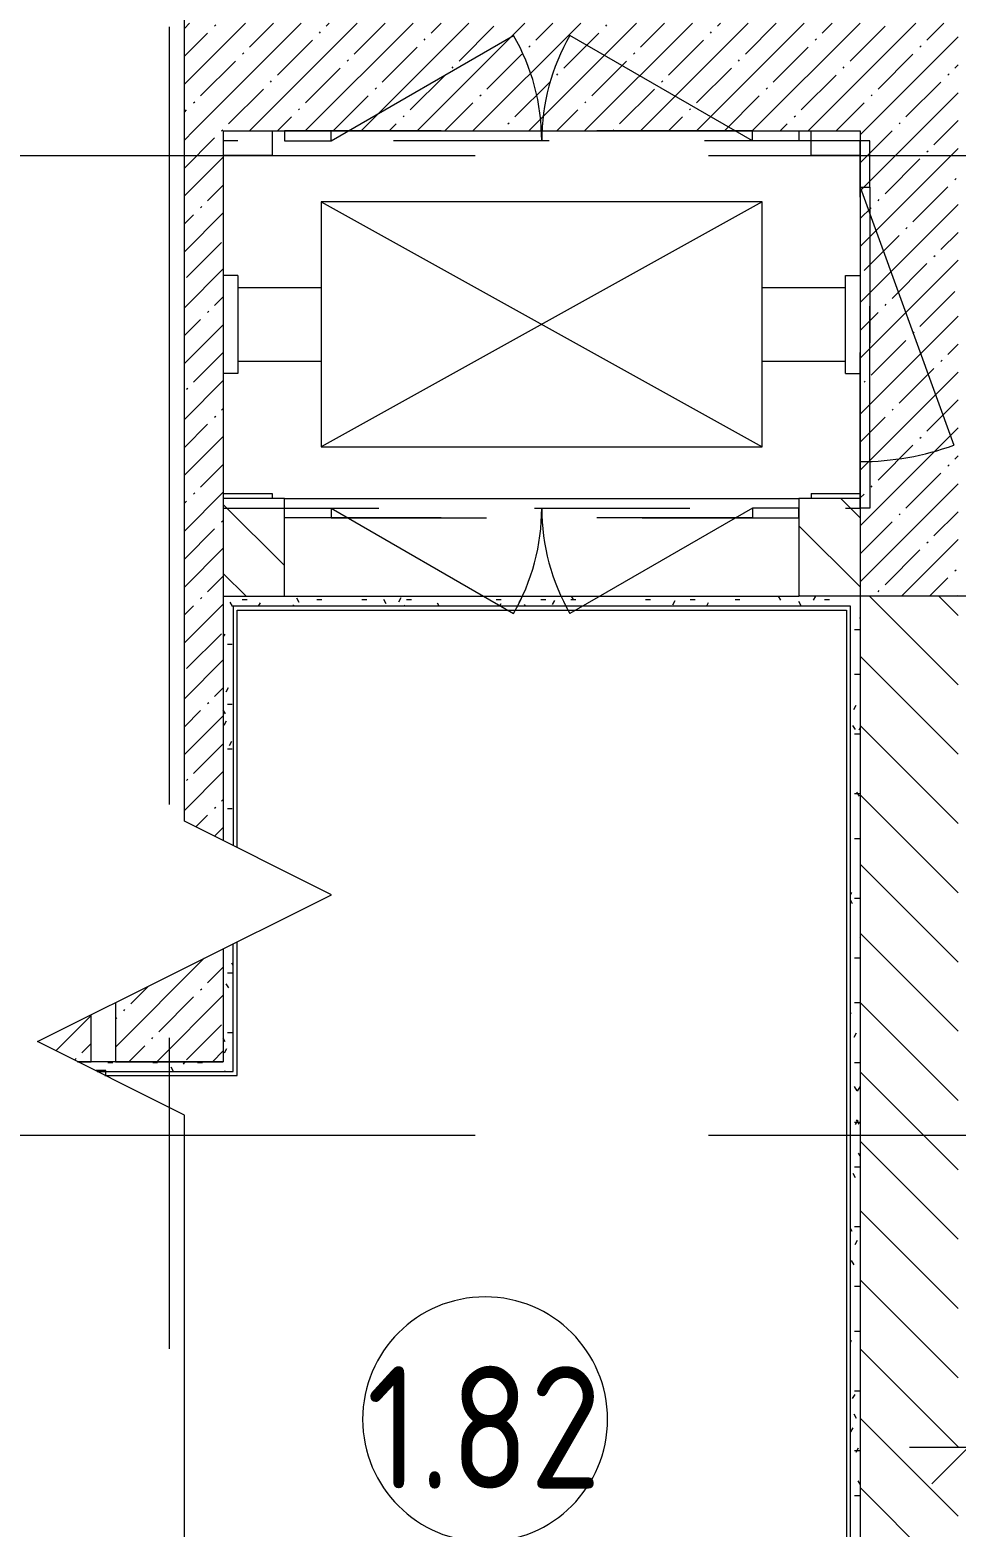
# Model space of a CAD drawing. Header units: millimetres. Extents: x 1322 to 199238, y -8553 to 29000.
# Drawn here: x 9044 to 10934, y 14200 to 17256 of the extents above; entities that cross this region are included whole.
import ezdxf

# ---------------------------------------------------------------- set-up
doc = ezdxf.new("R2010")
doc.units = ezdxf.units.MM
for name, pattern in [('Осевая', [3175, 635, -476.25, 1587.5, -476.25]), ('Снесенные', [714.375, 476.25, -238.125]), ('Штрих', [635, 317.5, -317.5]), ('Штрих короткий', [300, 150, -150])]:
    doc.linetypes.add(name, pattern=pattern)
for name, color, linetype, lineweight in [('A-ANNO-DIMS', 7, 'Continuous', 9), ('A-ANNO-DIMS-100', 7, 'Continuous', 9), ('A-AREA-IDEN', 7, 'Continuous', 9), ('A-DETL-GENF', 7, 'Continuous', 9), ('A-DOOR', 7, 'Continuous', 9), ('A-DOOR-2', 7, 'Штрих короткий', 9), ('A-GENM', 7, 'Continuous', 9), ('A-GENM-2', 7, 'Штрих', 9), ('A-WALL', 7, 'Continuous', 9), ('I-WALL', 7, 'Continuous', 9), ('M-EQPM', 7, 'Continuous', 9), ('M-EQPM-1', 7, 'Штрих', 9), ('M-EQPM-2', 7, 'Снесенные', 9), ('S-COLS', 7, 'Continuous', 9), ('Оси', 7, 'Continuous', 9), ('Оси-2', 7, 'Осевая', 9)]:
    doc.layers.add(name, color=color, linetype=linetype, lineweight=lineweight)
doc.layers.add('A-WALL-1', color=7, linetype='Continuous', lineweight=9, true_color=0x3c3c3c)
doc.layers.add('A-WALL-FNSH-1', color=7, linetype='Continuous', lineweight=9, true_color=0x3c3c3c)
doc.styles.add('GOST Common_4', font='GOST_Common.ttf', dxfattribs={"width": 0.9, "height": 250})
doc.styles.add('ISOCPEUR', font='isocpeur.ttf', dxfattribs={"width": 0.9, "height": 250})
doc.dimstyles.new('ISO-2_5_0_9К_БОЛЬШОЙ_1', dxfattribs={"dimscale": 304.8, "dimtxt": 248.995294, "dimasz": 0.492126, "dimexe": 0.393701, "dimexo": 0.984252, "dimgap": 0, "dimtad": 1, "dimdec": 0, "dimrnd": 10, "dimzin": 0, "dimdsep": 46, "dimtxsty": 'ISOCPEUR', "dimblk1": 'OBLIQUE', "dimblk2": 'OBLIQUE', "dimsah": 1, "dimcen": 0.09, "dimdle": 0.393701, "dimazin": 0, "dimtfac": 1, "dimtdec": 4, "dimtix": 1, "dimtmove": 0, "dimatfit": 3, "dimfxl": 1, "dimtvp": 1, "dimtolj": 1, "dimtzin": 0, "dimarcsym": 2})
pattern_1 = [(45, (-75531.33, 0), (-57.02463, 57.02463), []), (45, (-75474.3, 0), (-57.02463, 57.02463), [100.806, -20.161, 3.353, -16.808])]
pattern_2 = [(135, (-75531.33, 0), (-70.71068, -70.71068), [])]
pattern_3 = [(0, (-75531.326, 0), (121.92, 30.48), [10.058, -81.382, 10.058, -81.382, -487.68]), (0, (-75531.326, 0), (121.92, 30.48), [-182.88, 10.058, -172.822, 10.058, -81.382, -213.36]), (0, (-75531.326, 0), (121.92, 30.48), [-457.2, 10.058, -50.902, 10.058, -142.342]), (120, (-75485.606, 15.24), (-87.356454, 90.345817), [10.058, -81.382, 10.058, -81.382, -487.68]), (120, (-75485.606, 15.24), (-87.356454, 90.345817), [-182.88, 10.058, -172.822, 10.058, -81.382, -213.36]), (120, (-75485.606, 15.24), (-87.356454, 90.345817), [-457.2, 10.058, -50.902, 10.058, -142.342]), (240, (-75470.366, 76.2), (-34.563546, -120.825817), [10.058, -81.382, 10.058, -81.382, -487.68]), (240, (-75470.366, 76.2), (-34.563546, -120.825817), [-182.88, 10.058, -172.822, 10.058, -81.382, -213.36]), (240, (-75470.366, 76.2), (-34.563546, -120.825817), [-457.2, 10.058, -50.902, 10.058, -142.342])]

# ---------------------------------------------------------------- blocks, each defined once
blk = doc.blocks.new('160_Подъемник - 160_Подъемник-23521422-План размещения напольных электротехнических лючков и розеток 1 этажа в осях 23_1-33')
at = {"layer": 'A-GENM'}
for p, q in [((220, 0), (592.4, 215)), ((220, 0), (592.4, 215)), ((220, 0), (592.4, 215)), ((1080, 0), (707.6, 215)), ((1080, 0), (707.6, 215)), ((1080, 0), (707.6, 215)), ((-20, -95), (-20, 0)), ((-20, 0), (0, 0)), ((0, 0), (0, -95)), ((220, 20), (125, 20)), ((125, 20), (125, 0)), ((220, 20), (125, 20)), ((125, 20), (125, 0)), ((220, 20), (125, 20)), ((125, 20), (125, 0)), ((220, 0), (220, 20)), ((220, 0), (220, 20)), ((220, 0), (220, 20)), ((1080, 0), (1080, 20)), ((1080, 20), (1175, 20)), ((1080, 0), (1080, 20)), ((1080, 20), (1175, 20)), ((1080, 0), (1080, 20)), ((1080, 20), (1175, 20)), ((1175, 20), (1175, 0)), ((1175, 20), (1175, 0)), ((1175, 20), (1175, 0)), ((125, 0), (220, 0)), ((125, 0), (220, 0)), ((125, 0), (220, 0)), ((1175, 0), (1080, 0)), ((1175, 0), (1080, 0)), ((1175, 0), (1080, 0)), ((0, -95), (-20, -95)), ((0, -655), (-191.5, -128.8)), ((0, -655), (-20, -655)), ((-20, -655), (-20, -750)), ((0, -750), (0, -655)), ((-20, -750), (0, -750)), ((125, -770), (125, -750)), ((125, -750), (220, -750)), ((125, -770), (125, -750)), ((125, -750), (220, -750)), ((125, -770), (125, -750)), ((125, -750), (220, -750)), ((220, -750), (220, -770)), ((220, -750), (592.4, -965)), ((220, -750), (220, -770)), ((220, -750), (592.4, -965)), ((220, -750), (220, -770)), ((220, -750), (592.4, -965)), ((1080, -750), (707.6, -965)), ((1080, -750), (707.6, -965)), ((1080, -750), (707.6, -965)), ((1080, -750), (1080, -770)), ((1175, -750), (1080, -750)), ((1080, -750), (1080, -770)), ((1175, -750), (1080, -750)), ((1080, -750), (1080, -770)), ((1175, -750), (1080, -750)), ((1175, -770), (1175, -750)), ((1175, -770), (1175, -750)), ((1175, -770), (1175, -750)), ((220, -770), (125, -770)), ((220, -770), (125, -770)), ((220, -770), (125, -770)), ((1080, -770), (1175, -770)), ((1080, -770), (1175, -770)), ((1080, -770), (1175, -770))]:
    blk.add_line(p, q, dxfattribs=at)
for centre, radius, start, end in [((220, 0), 430, 0, 30), ((220, 0), 430, 0, 30), ((220, 0), 430, 0, 30), ((1080, 0), 430, 150, 180), ((1080, 0), 430, 150, 180), ((1080, 0), 430, 150, 180), ((0, -655), 560, 90, 110), ((220, -750), 430, 330, 0), ((220, -750), 430, 330, 0), ((220, -750), 430, 330, 0), ((1080, -750), 430, 180, 210), ((1080, -750), 430, 180, 210), ((1080, -750), 430, 180, 210)]:
    blk.add_arc(centre, radius, start, end, dxfattribs=at)
at = {"layer": 'A-GENM-2'}
for p, q in [((1080, 20), (220, 20)), ((220, 20), (1080, 20)), ((1080, 20), (220, 20)), ((220, 20), (1080, 20)), ((1080, 20), (220, 20)), ((220, 20), (1080, 20)), ((-20, -95), (-20, -655)), ((-20, -655), (-20, -95)), ((220, -770), (792, -770)), ((1080, -770), (220, -770)), ((220, -770), (1080, -770)), ((1080, -770), (220, -770)), ((220, -770), (1080, -770)), ((1080, -770), (508, -770))]:
    blk.add_line(p, q, dxfattribs=at)
at = {"layer": 'M-EQPM'}
for p, q in [((1100, -625), (200, -125)), ((200, -625), (1100, -125)), ((1100, -125), (200, -125)), ((200, -125), (200, -625)), ((1100, -125), (200, -125)), ((200, -125), (200, -625)), ((1100, -625), (1100, -125)), ((1100, -625), (1100, -125)), ((200, -625), (1100, -625)), ((200, -625), (1100, -625))]:
    blk.add_line(p, q, dxfattribs=at)
at = {"layer": 'M-EQPM-1'}
for p, q in [((1300, 0), (0, 0)), ((0, 0), (0, -750)), ((1300, -750), (1300, 0)), ((0, -750), (1300, -750))]:
    blk.add_line(p, q, dxfattribs=at)
blk = doc.blocks.new('Закладная деталь приямка - 350_150-20924309-План размещения напольных электротехнических лючков и розеток 1 этажа в осях 23_1-33')
at = {"layer": 'M-EQPM-2'}
for p, q in [((25, 75), (-145, 75)), ((-145, -75), (25, -75))]:
    blk.add_line(p, q, dxfattribs=at)
blk = doc.blocks.new('Закладная деталь приямка - 350_150-V7-План размещения напольных электротехнических лючков и розеток 1 этажа в осях 23_1-33')
at = {"layer": 'M-EQPM-2'}
for p, q in [((145, 75), (-25, 75)), ((-25, -75), (145, -75))]:
    blk.add_line(p, q, dxfattribs=at)
blk = doc.blocks.new('Закладная деталь приямка - 150_100-20924311-План размещения напольных электротехнических лючков и розеток 1 этажа в осях 23_1-33')
at = {"layer": 'M-EQPM-2'}
for p, q in [((84970, 16310), (85070, 16310)), ((85070, 16310), (85070, 16300))]:
    blk.add_line(p, q, dxfattribs=at)
blk = doc.blocks.new('Закладная деталь приямка - 150_100-V8-План размещения напольных электротехнических лючков и розеток 1 этажа в осях 23_1-33')
at = {"layer": 'M-EQPM-2'}
for q in [(86270, 16310), (86170, 16300)]:
    blk.add_line((86170, 16310), q, dxfattribs=at)
blk = doc.blocks.new('Закладная деталь приямка - 150_100-V9-План размещения напольных электротехнических лючков и розеток 1 этажа в осях 23_1-33')
at = {"layer": 'M-EQPM-2'}
for p, q in [((86170, 17000), (86170, 17050)), ((86270, 17000), (86170, 17000))]:
    blk.add_line(p, q, dxfattribs=at)
blk = doc.blocks.new('Закладная деталь приямка - 150_100-V10-План размещения напольных электротехнических лючков и розеток 1 этажа в осях 23_1-33')
at = {"layer": 'M-EQPM-2'}
for p, q in [((85070, 17050), (85070, 17000)), ((85070, 17000), (84970, 17000))]:
    blk.add_line(p, q, dxfattribs=at)
blk = doc.blocks.new('Закладная деталь приямка - 200_100-20924312-План размещения напольных электротехнических лючков и розеток 1 этажа в осях 23_1-33')
at = {"layer": 'M-EQPM-2'}
for p, q in [((86240, 16555), (86240, 16755)), ((86240, 16755), (86270, 16755)), ((86240, 16555), (86270, 16555))]:
    blk.add_line(p, q, dxfattribs=at)
blk = doc.blocks.new('Закладная деталь приямка - 200_100-V11-План размещения напольных электротехнических лючков и розеток 1 этажа в осях 23_1-33')
at = {"layer": 'M-EQPM-2'}
for p, q in [((85000, 16755), (84970, 16755)), ((85000, 16755), (85000, 16555)), ((85000, 16555), (84970, 16555))]:
    blk.add_line(p, q, dxfattribs=at)
blk = doc.blocks.new('DOR_Проход в стене_Прямоугольный - 1050x1150 EI30-23344994-План размещения напольных электротехнических лючков и розеток 1 этажа в осях 23_1-33')
at = {"layer": 'A-DOOR-2'}
for p, q in [((525, 100), (-525, 100)), ((525, -100), (-525, -100))]:
    blk.add_line(p, q, dxfattribs=at)
blk = doc.blocks.new('DET_L_Линия разрыва - М100-30654842-План размещения напольных электротехнических лючков и розеток 1 этажа в осях 23_1-33')
at = {"layer": 'A-DETL-GENF'}
for p, q in [((11889.9, 300), (11739.9, 0)), ((12189.9, -300), (11889.9, 300)), ((11739.9, 0), (0, 0)), ((12339.9, 0), (12189.9, -300)), ((24079.7, 0), (12339.9, 0))]:
    blk.add_line(p, q, dxfattribs=at)
blk = doc.blocks.new('Марка_Помещения - Номер-25198446-План размещения напольных электротехнических лючков и розеток 1 этажа в осях 23_1-33')
at = {"layer": 'A-AREA-IDEN'}
for start, end in [(360, 180), (180, 360)]:
    blk.add_arc((0, 0), 2.5, start, end, dxfattribs=at)
blk = doc.blocks.new('DIMBLOCK27-План размещения напольных электротехнических лючков и розеток 1 этажа в осях 23_1-33')
at = {"layer": 'A-ANNO-DIMS-100'}
for p, q in [((12519.4, 14660), (12519.4, 14243.4)), ((12519.4, 14363.4), (12519.4, 14660)), ((10959.7, 14169.5), (10959.7, 14483.4)), ((10839.7, 14363.4), (12519.4, 14363.4)), ((10959.7, 14363.4), (10959.7, 14169.5))]:
    blk.add_line(p, q, dxfattribs=at)
at = {"layer": 'A-ANNO-DIMS-100', "lineweight": 20}
for p, q in [((10959.7, 14363.4), (11034.7, 14438.4)), ((12519.4, 14363.4), (12594.4, 14438.4)), ((10959.7, 14363.4), (10884.7, 14288.4)), ((12519.4, 14363.4), (12444.4, 14288.4))]:
    blk.add_line(p, q, dxfattribs=at)
at = {"layer": 'A-ANNO-DIMS-100', "color": 0, "insert": (11445, 14690), "char_height": 250, "width": 706.764, "attachment_point": 1, "line_spacing_factor": 1.149209, "style": 'ISOCPEUR'}
blk.add_mtext('1560', dxfattribs=at)
blk = doc.blocks.new('_Oblique')
at = {"color": 0, "linetype": 'ByBlock', "lineweight": -2}
blk.add_line((-0.5, -0.5), (0.5, 0.5), dxfattribs=at)

msp = doc.modelspace()

# ---------------------------------------------------------------- hatches: boundary and pattern name
at = {"layer": 'I-WALL'}
h = msp.add_hatch(dxfattribs=at)
h.set_pattern_fill('FP_2', color=256, style=0, pattern_type=2)
h.set_pattern_definition(pattern_1)
h.paths.add_polyline_path([(10738.7, 17050), (10738.7, 17270), (9359.3, 17270), (9359.3, 17050), (10344.4, 17050)])
h = msp.add_hatch(dxfattribs=at)
h.set_pattern_fill('FP_2', color=256, style=0, pattern_type=2)
h.set_pattern_definition(pattern_1)
h.paths.add_polyline_path([(10938.7, 16100), (10938.7, 17270), (10738.7, 17270), (10738.7, 16100)])
h = msp.add_hatch(dxfattribs=at)
h.set_pattern_fill('FP_2', color=256, style=0, pattern_type=2)
h.set_pattern_definition(pattern_1)
h.paths.add_polyline_path([(9359.3, 15150), (9438.7, 15150), (9438.7, 15380.6), (9218.7, 15270.6), (9218.7, 15150)])
h.paths.add_polyline_path([(9438.7, 15601.2), (9438.7, 17050), (9359.3, 17050), (9359.3, 15640.9)])
h = msp.add_hatch(dxfattribs=at)
h.set_pattern_fill('FP_4', color=256, style=0, pattern_type=2)
h.set_pattern_definition(pattern_2)
h.paths.add_polyline_path([(10676.9, 16100), (10738.7, 16100), (10738.7, 16300), (10613.7, 16300), (10613.7, 16100)])
h.paths.add_polyline_path([(9438.7, 16100), (9563.7, 16100), (9563.7, 16300), (9438.7, 16300)])
h = msp.add_hatch(dxfattribs=at)
h.set_pattern_fill('FP_31', color=256, style=0, pattern_type=2)
h.set_pattern_definition(pattern_3)
h.paths.add_polyline_path([(10718.7, 16080), (10718.7, 16100), (9438.7, 16100), (9438.7, 16080), (10710.7, 16080)])
h = msp.add_hatch(dxfattribs=at)
h.set_pattern_fill('FP_31', color=256, style=0, pattern_type=2)
h.set_pattern_definition(pattern_3)
h.paths.add_polyline_path([(9458.7, 15130), (9458.7, 15390.6), (9438.7, 15380.6), (9438.7, 15130)])
h.paths.add_polyline_path([(9458.7, 15591.2), (9458.7, 16080), (9438.7, 16080), (9438.7, 15601.2), (9448.4, 15596.4)])
h = msp.add_hatch(dxfattribs=at)
h.set_pattern_fill('FP_31', color=256, style=0, pattern_type=2)
h.set_pattern_definition(pattern_3)
h.paths.add_polyline_path([(10718.7, 13620), (10738.7, 13620), (10738.7, 16100), (10718.7, 16100), (10718.7, 13628)])
h = msp.add_hatch(dxfattribs=at)
h.set_pattern_fill('FP_4', color=256, style=0, pattern_type=2)
h.set_pattern_definition(pattern_2)
h.paths.add_polyline_path([(10938.7, 13600), (10938.7, 16100), (10738.7, 16100), (10738.7, 13600)])
h = msp.add_hatch(dxfattribs=at)
h.set_pattern_fill('FP_31', color=256, style=0, pattern_type=2)
h.set_pattern_definition(pattern_3)
h.paths.add_polyline_path([(9181.2, 15130), (9438.7, 15130), (9438.7, 15150), (9141.2, 15150)])
at = {"layer": 'S-COLS'}
h = msp.add_hatch(dxfattribs=at)
h.set_pattern_fill('FP_2', color=256, style=0, pattern_type=2)
h.set_pattern_definition(pattern_1)
h.paths.add_polyline_path([(9168.7, 15150), (9168.7, 15245.6), (9059.3, 15190.9), (9141.2, 15150)])

# ---------------------------------------------------------------- linework, layer by layer
at = {"layer": 'A-WALL'}
for p, q in [((10718.7, 16080), (9458.7, 16080)), ((9458.7, 16080), (9458.7, 15591.2)), ((10718.7, 13620), (10718.7, 16080)), ((9458.7, 15130), (9458.7, 15390.6))]:
    msp.add_line(p, q, dxfattribs=at)
at = {"layer": 'A-WALL-1'}
for p, q in [((9438.7, 17050), (10738.7, 17050)), ((9438.7, 17050), (9438.7, 15601.2)), ((10738.7, 17050), (10738.7, 13600)), ((9563.7, 16300), (9438.7, 16300)), ((9563.7, 16100), (9563.7, 16300)), ((10738.7, 16300), (10613.7, 16300)), ((10613.7, 16300), (10613.7, 16100)), ((9438.7, 16100), (10613.7, 16100)), ((14018.7, 16100), (10613.7, 16100)), ((9438.7, 15380.6), (9438.7, 15150)), ((9218.7, 15270.6), (9218.7, 15150)), ((9438.7, 15150), (9141.2, 15150)), ((9181.2, 15130), (9458.7, 15130)), ((9218.7, 15150), (9438.7, 15150))]:
    msp.add_line(p, q, dxfattribs=at)
at = {"layer": 'A-WALL-FNSH-1'}
for p, q in [((9466.7, 16072), (10710.7, 16072)), ((9466.7, 15587.2), (9466.7, 16072)), ((10710.7, 16072), (10710.7, 13628)), ((9466.7, 15122), (9466.7, 15394.6)), ((9199.2, 15132), (9179.2, 15132)), ((9199.2, 15121), (9199.2, 15132)), ((9197.2, 15122), (9466.7, 15122))]:
    msp.add_line(p, q, dxfattribs=at)
at = {"layer": 'I-WALL'}
msp.add_line((9563.7, 16300), (10613.7, 16300), dxfattribs=at)
at = {"layer": 'S-COLS'}
for p, q in [((9168.7, 15150), (9168.7, 15245.6)), ((9141.2, 15150), (9168.7, 15150))]:
    msp.add_line(p, q, dxfattribs=at)
at = {"layer": 'Оси'}
for p, q in [((6818.1, 17000), (9318.1, 17000)), ((6818.1, 15000), (9318.1, 15000))]:
    msp.add_line(p, q, dxfattribs=at)
at = {"layer": 'Оси-2'}
for p, q in [((9328.7, 1863.7), (9328.7, 19415.1)), ((9318.1, 17000), (47228.7, 17000)), ((9318.1, 15000), (46628.7, 15000))]:
    msp.add_line(p, q, dxfattribs=at)

# ---------------------------------------------------------------- block references
at = {"layer": 'A-AREA-IDEN', "xscale": 99.99999999999993, "yscale": 99.99999999999993, "zscale": 99.99999999999993}
msp.add_blockref('Марка_Помещения - Номер-25198446-План размещения напольных электротехнических лючков и розеток 1 этажа в осях 23_1-33', (9973.1, 14419.9), dxfattribs=at)
at = {"layer": 'A-DETL-GENF', "rotation": 270.0000000000003}
msp.add_blockref('DET_L_Линия разрыва - М100-30654842-План размещения напольных электротехнических лючков и розеток 1 этажа в осях 23_1-33', (9359.3, 27380.8), dxfattribs=at)
at = {"layer": 'A-DOOR', "rotation": 180}
msp.add_blockref('DOR_Проход в стене_Прямоугольный - 1050x1150 EI30-23344994-План размещения напольных электротехнических лючков и розеток 1 этажа в осях 23_1-33', (10088.7, 16200), dxfattribs=at)
at = {"layer": 'M-EQPM', "rotation": 180}
for name, p in [('160_Подъемник - 160_Подъемник-23521422-План размещения напольных электротехнических лючков и розеток 1 этажа в осях 23_1-33', (10738.7, 16280)), ('Закладная деталь приямка - 350_150-V7-План размещения напольных электротехнических лючков и розеток 1 этажа в осях 23_1-33', (9613.7, 16655)), ('Закладная деталь приямка - 350_150-20924309-План размещения напольных электротехнических лючков и розеток 1 этажа в осях 23_1-33', (10563.7, 16655))]:
    msp.add_blockref(name, p, dxfattribs=at)
at = {"layer": 'M-EQPM'}
for name in ['Закладная деталь приямка - 150_100-V10-План размещения напольных электротехнических лючков и розеток 1 этажа в осях 23_1-33', 'Закладная деталь приямка - 150_100-V9-План размещения напольных электротехнических лючков и розеток 1 этажа в осях 23_1-33', 'Закладная деталь приямка - 200_100-V11-План размещения напольных электротехнических лючков и розеток 1 этажа в осях 23_1-33', 'Закладная деталь приямка - 200_100-20924312-План размещения напольных электротехнических лючков и розеток 1 этажа в осях 23_1-33', 'Закладная деталь приямка - 150_100-20924311-План размещения напольных электротехнических лючков и розеток 1 этажа в осях 23_1-33', 'Закладная деталь приямка - 150_100-V8-План размещения напольных электротехнических лючков и розеток 1 этажа в осях 23_1-33']:
    msp.add_blockref(name, (-75531.3, 0), dxfattribs=at)

# ---------------------------------------------------------------- texts
at = {"layer": 'A-AREA-IDEN', "insert": (9731.2, 14528.4), "char_height": 250, "width": 606.076, "attachment_point": 1, "style": 'GOST Common_4'}
msp.add_mtext('1.82', dxfattribs=at)

# ---------------------------------------------------------------- dimensions: what is measured, and where the dimension line sits
at = {"layer": 'A-ANNO-DIMS'}
dim = msp.add_linear_dim(base=(12519.4, 14363.4), p1=(10959.7, 14469.5), p2=(12519.4, 14360), dimstyle='ISO-2_5_0_9К_БОЛЬШОЙ_1', override={"dimpost": '<>', "dimfxl": 1563.54162}, dxfattribs=at)
dim.commit()
dim.dimension.update_dxf_attribs({"geometry": 'DIMBLOCK27-План размещения напольных электротехнических лючков и розеток 1 этажа в осях 23_1-33', "text_midpoint": (11739.5, 14488.4)})

doc.saveas('drawing.dxf')
